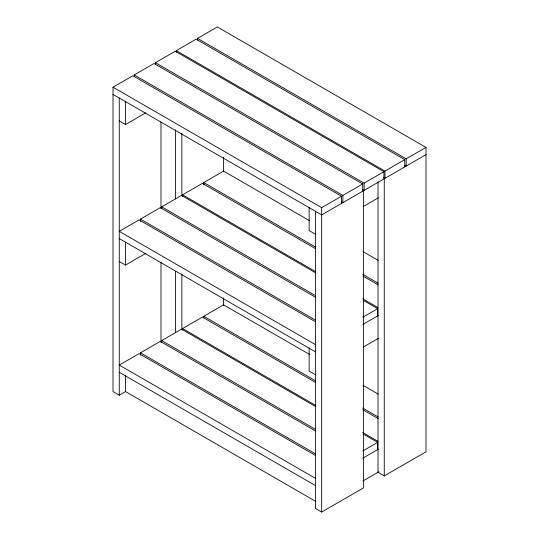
<?xml version="1.0" encoding="UTF-8"?>
<svg xmlns="http://www.w3.org/2000/svg" width="539" height="539" viewBox="0 0 539 539"><rect width="100%" height="100%" fill="white"/><g stroke="black" fill="none" stroke-linecap="round" stroke-linejoin="round"><path stroke-width="0.81" d="M125.735 391.455L119.26 395.195L113.001 391.577L113.001 87.183L132.823 75.743L341.49 196.209L341.49 203.439M134.218 76.545L134.218 74.934L154.039 63.494L362.7 183.961L362.7 191.19M155.427 64.296L155.427 62.692L175.256 51.245L383.916 171.719L383.916 178.941L364.094 190.388L362.639 189.546M176.3 52.249L176.3 50.646L196.122 39.199L404.782 159.665L404.782 166.895M197.51 40.001L197.51 38.397L217.332 26.95L425.999 147.423L425.999 451.817L384.267 475.91L378.007 472.292L378.007 181.865M119.26 120.918L125.52 124.529L145.806 112.819M140.477 221.516L140.477 219.103L160.299 207.656L315.611 297.326M161.693 208.458L161.693 206.855L181.515 195.408L315.679 272.869M182.559 196.412L182.559 194.808L202.381 183.361L315.403 248.614M203.769 184.971L203.769 182.559L223.591 171.112L309.635 220.788M119.26 261.469L125.52 265.08L145.806 253.37M113.001 87.183L321.668 207.656L341.49 196.209M134.218 74.934L342.878 195.408L362.7 183.961M155.427 62.692L364.094 183.159L383.916 171.719M176.3 50.646L384.961 171.112L404.782 159.665M197.51 38.397L406.177 158.864L425.999 147.423M425.999 154.646L384.267 178.746L384.267 475.91M363.225 206.552L378.439 197.766M140.477 355.235L140.477 352.829L160.299 341.382L315.611 431.052M161.693 342.184L161.693 340.581L181.515 329.134L315.679 406.595M182.559 330.137L182.559 328.534L202.381 317.087L315.403 382.34M203.769 317.889L203.769 316.285L223.591 304.838L309.635 354.514M362.787 317.235L377.657 308.652L377.657 315.881M362.787 324.465L378.439 315.43M363.225 347.103L378.439 338.317M362.787 450.961L377.657 442.378L377.657 449.607M362.787 458.19L378.203 449.29M362.902 481.017L378.93 471.76M315.409 211.268L315.409 508.439L321.668 512.05L363.401 487.957L363.401 190.793L321.668 214.886L113.001 94.413M404.722 165.257L406.177 166.093L406.177 158.864M383.505 177.499L384.961 178.342L384.961 171.112M341.423 201.795L342.878 202.637L342.878 195.408M362.862 251.524L378.176 260.364M315.409 234.162L309.143 230.544L309.143 207.656M203.769 182.559L315.335 246.97M362.727 274.331L378.041 283.17M362.794 275.975L378.108 284.821M182.559 194.808L315.261 271.427M362.659 298.788L377.974 307.628M363.077 300.236L377.657 308.652M161.693 206.855L315.544 295.682M140.477 219.103L315.477 320.139M315.544 321.783L139.082 219.905L119.26 231.352L315.409 344.596M119.26 238.582L315.409 351.819M362.862 385.244L378.176 394.09M315.409 374.713L309.143 371.095L309.143 348.207M203.769 316.285L315.335 380.696M362.727 408.057L378.041 416.896M362.794 409.701L378.108 418.54M182.559 328.534L315.261 405.153M362.659 432.514L377.974 441.353M363.077 433.956L377.657 442.378M161.693 340.581L315.544 429.408M140.477 352.829L315.477 453.865M315.544 455.509L139.082 353.631L119.26 365.078L315.409 478.315M119.26 372.301L315.409 485.545M315.834 501.452L125.52 391.577L125.52 375.232M364.094 183.159L364.094 190.388M321.668 207.656L321.668 512.05M223.591 157.334L223.591 171.645M223.591 297.919L223.591 305.492M181.859 133.443L181.859 195.738M181.859 274.028L181.859 329.585M175.599 129.825L175.599 198.857M175.599 271.258L175.599 332.711M160.993 121.915L160.993 208.627M160.993 262.506L160.993 342.474M125.52 101.642L125.52 124.529M125.52 242.193L125.52 265.08M119.26 98.031L119.26 395.195"/></g></svg>
